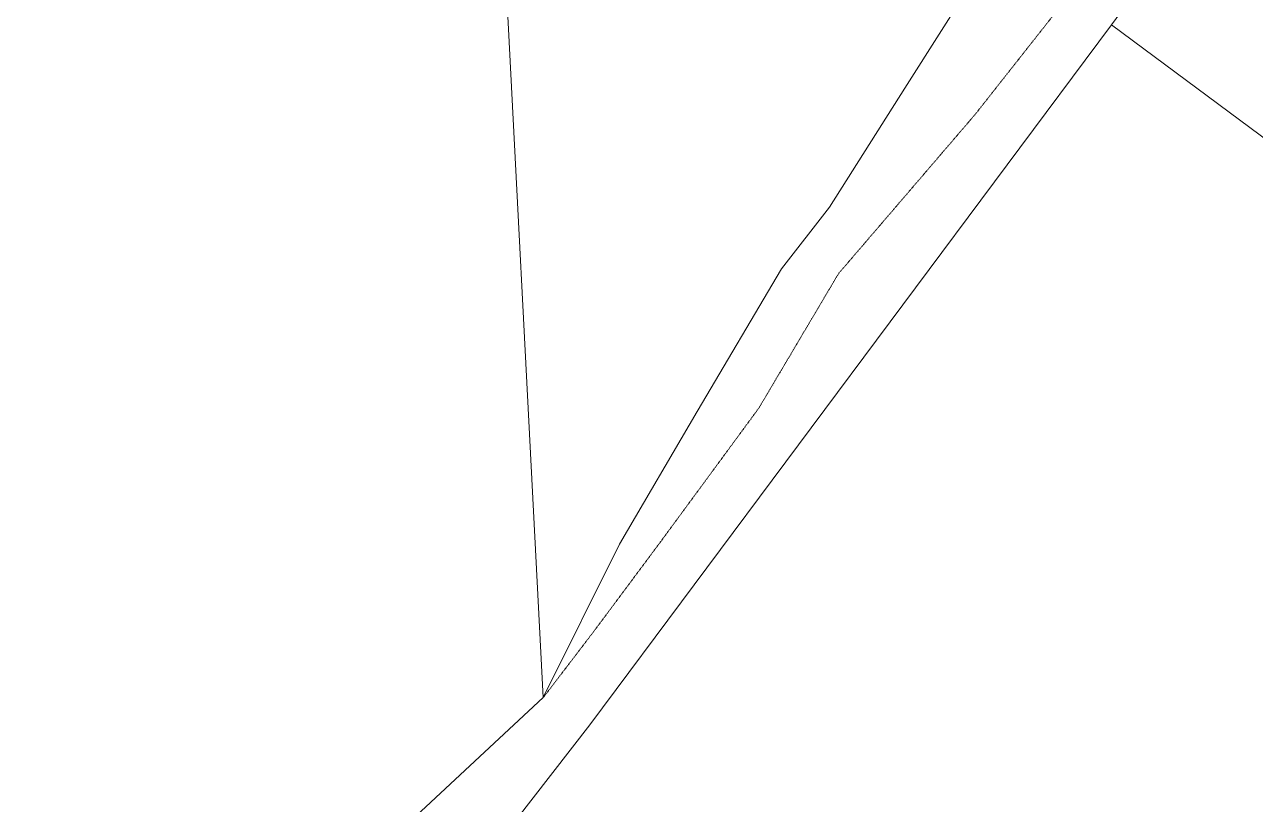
# Model space of a CAD drawing. Header units: millimetres. Extents: x 611710 to 616703, y 1316651 to 1320618.
# Drawn here: x 615180.4 to 615641.4, y 1319450.3 to 1319742.3 of the extents above; entities that cross this region are included whole.
import ezdxf

# ---------------------------------------------------------------- set-up
doc = ezdxf.new("R2010")
doc.units = ezdxf.units.MM
doc.linetypes.add('HIDDEN', pattern=[0.375, 0.25, -0.125])
doc.layers.add('2', color=7, linetype='Continuous')
doc.layers.add('3', color=7, linetype='Continuous')

msp = doc.modelspace()

# ---------------------------------------------------------------- linework, layer by layer
at = {"layer": '2', "color": 1, "linetype": 'Continuous', "lineweight": 0}
for p in [(615663.96482, 1319846.52146), (615685.66882, 1319669.37646)]:
    msp.add_line(p, (615587.50582, 1319742.22746), dxfattribs=at)
for points in [[(615343.00782, 1319859.68746), (615358.08082, 1319810.55446), (615374.66282, 1319490.27146)], [(615561.98882, 1319793.78546), (615554.72282, 1319785.57146), (615536.73982, 1319760.46346), (615510.07082, 1319718.48446), (615481.90882, 1319673.94846), (615463.90082, 1319650.87346), (615432.29082, 1319597.40346), (615403.17482, 1319547.77346), (615374.66282, 1319490.27146)], [(615587.50582, 1319742.22746), (615392.05782, 1319480.04746), (615335.78882, 1319407.49346)], [(615180.42782, 1319295.70546), (615195.63482, 1319298.41846), (615211.55282, 1319326.29846), (615235.28182, 1319359.34846), (615263.38682, 1319387.61946), (615292.48882, 1319417.42646), (615325.18382, 1319444.22446), (615374.66282, 1319490.27146)]]:
    msp.add_lwpolyline(points, dxfattribs=at)
at = {"layer": '3', "color": 1, "linetype": 'HIDDEN', "lineweight": 0}
msp.add_lwpolyline([(615888.11382, 1320171.54246), (615875.28582, 1320182.07146), (615831.57582, 1320121.09546), (615791.59982, 1320045.42146), (615751.56682, 1319995.41446), (615707.35782, 1319933.67046), (615657.16782, 1319862.45546), (615606.85982, 1319800.89646), (615575.37582, 1319758.10246), (615536.35182, 1319708.61446), (615485.25782, 1319649.08046), (615455.38982, 1319598.67946), (615418.65782, 1319548.70946), (615393.66482, 1319515.13646), (615374.66282, 1319490.27146)], dxfattribs=at)

doc.saveas('drawing.dxf')
